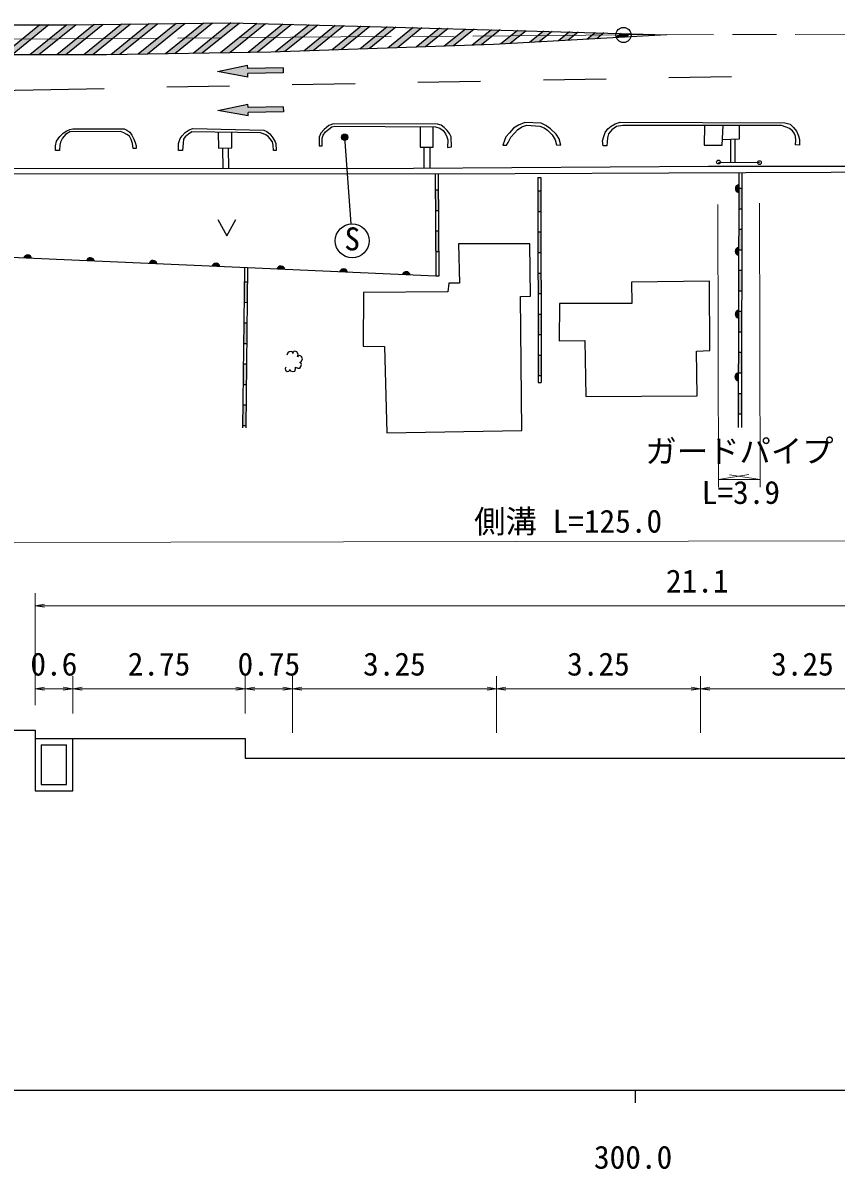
# Model space of a CAD drawing. Units: millimetres at full size, sheet at 1:1000, with parts at other scales. Extents: x -27979035 to 680000, y -218666483 to 380000.
# Drawn here: x 319241 to 384011, y 198715 to 289976 of the extents above; entities that cross this region are included whole.
import ezdxf
from ezdxf.enums import TextEntityAlignment as Align

# ---------------------------------------------------------------- set-up
doc = ezdxf.new("R2010")
doc.units = ezdxf.units.MM
doc.header["$LTSCALE"] = 1000
doc.linetypes.add('CHAIN', pattern=[18.5, 12, -1.5, 3.5, -1.5])
for name, color, linetype, lineweight in [('M-BGD', 7, 'Continuous', 25), ('M-BGD-EXST', 7, 'Continuous', 25), ('M-BMK', 2, 'CHAIN', 13), ('M-BMK-SRVR', 3, 'Continuous', 25), ('M-STR-HTXT', 7, 'Continuous', 13), ('M-STR-STRC', 7, 'Continuous', 25), ('M-TTL-BAND', 7, 'Continuous', 25)]:
    doc.layers.add(name, color=color, linetype=linetype, lineweight=lineweight)
doc.styles.add('ＭＳ ゴシック', font='')
doc.styles.get('ＭＳ ゴシック').set_extended_font_data('MS Gothic')

# ---------------------------------------------------------------- blocks, each defined once
blk = doc.blocks.new('open_arrow')
at = {"color": 0, "linetype": 'Continuous', "lineweight": -2}
blk.add_lwpolyline([(7.5, 1.25), (0, 0), (7.5, -1.25)], dxfattribs=at)

msp = doc.modelspace()

# ---------------------------------------------------------------- hatches: boundary and pattern name
at = {"layer": 'M-BGD'}
for points in [[(352340, 275026), (352331, 276659), (352081, 276657), (352090, 275025)], [(360503, 274935), (360501, 276568), (360251, 276568), (360253, 274935)], [(376251, 276478), (376252, 277104, 0.84072)], [(376498, 275152), (376501, 276785), (376251, 276786), (376248, 275153)], [(352360, 271760), (352350, 273393), (352100, 273392), (352110, 271759)], [(360507, 271669), (360505, 273302), (360255, 273302), (360257, 271669)], [(376492, 271886), (376495, 273519), (376245, 273520), (376242, 271887)], [(376241, 271478), (376242, 272104, 0.84072)], [(319311, 271248), (319936, 271221, 0.84072)], [(324306, 271031), (324932, 271003, 0.84072)], [(329302, 270813), (329927, 270786, 0.84072)], [(334297, 270596), (334922, 270569, 0.84072)], [(339475, 270368), (340100, 270340, 0.84072)], [(344470, 270144), (345095, 270116, 0.84072)], [(349465, 269920), (350090, 269892, 0.84072)], [(376486, 268621), (376489, 270254), (376239, 270254), (376236, 268621)], [(337108, 267699), (337127, 269332), (336877, 269335), (336858, 267702)], [(360511, 268403), (360509, 270036), (360259, 270036), (360261, 268403)], [(360515, 265138), (360513, 266771), (360263, 266770), (360265, 265137)], [(376231, 266478), (376233, 267104, 0.84072)], [(376479, 265355), (376482, 266988), (376232, 266988), (376229, 265355)], [(337069, 264434), (337089, 266067), (336839, 266070), (336819, 264437)], [(360519, 261872), (360517, 263505), (360267, 263504), (360269, 261871)], [(376473, 262089), (376476, 263722), (376226, 263722), (376223, 262089)], [(337031, 261168), (337050, 262801), (336800, 262804), (336781, 261171)], [(376222, 261478), (376223, 262104, 0.84072)], [(376467, 258823), (376470, 260456), (376220, 260456), (376217, 258824)], [(336992, 257903), (337011, 259535), (336762, 259538), (336742, 257905)]]:
    msp.add_hatch(color=256, dxfattribs=at).paths.add_polyline_path(points)
at = {"layer": 'M-BGD-EXST'}
msp.add_hatch(color=256, dxfattribs=at).paths.add_polyline_path([(344639, 280978, 0.41421), (344769, 280649, 0.41421), (345097, 280780, 1)])
at = {"layer": 'M-STR-STRC'}
for points in [[(321317, 289825), (320602, 289825), (317664, 287442), (318378, 287442)], [(323473, 289835), (322748, 289827), (319805, 287441), (320519, 287440)], [(325646, 289860), (324922, 289852), (321947, 287439), (322661, 287439)], [(327820, 289885), (327096, 289877), (324088, 287438), (324802, 287437)], [(329994, 289910), (329269, 289901), (326237, 287442), (326966, 287454)], [(332168, 289934), (331443, 289926), (328424, 287478), (329153, 287490)], [(334342, 289959), (333617, 289951), (330611, 287514), (331340, 287525)], [(336484, 289958), (335790, 289975), (332799, 287549), (333528, 287561)], [(338564, 289908), (337871, 289925), (334986, 287585), (335715, 287597)], [(340645, 289857), (339952, 289874), (337173, 287620), (337902, 287632)], [(342726, 289806), (342032, 289823), (339368, 287663), (340114, 287688)], [(344806, 289755), (344113, 289772), (341606, 287739), (342352, 287765)], [(346883, 289701), (346192, 289721), (343844, 287816), (344589, 287841)], [(348956, 289644), (348265, 289663), (346081, 287892), (346827, 287918)], [(351028, 289587), (350337, 289606), (348319, 287969), (349065, 287994)], [(353101, 289529), (352410, 289549), (350556, 288045), (351302, 288071)], [(355173, 289472), (354482, 289491), (352794, 288122), (353540, 288147)], [(357246, 289415), (356555, 289434), (355032, 288198), (355777, 288224)], [(359318, 289357), (358627, 289376), (357285, 288288), (358052, 288331)], [(361390, 289299), (361161, 289306), (360700, 289319), (359587, 288416), (360354, 288459)], [(363457, 289238), (362768, 289258), (361889, 288545), (362656, 288588)], [(365524, 289176), (364835, 289197), (364191, 288674), (364958, 288717)], [(367591, 289114), (366902, 289135), (366493, 288803), (367260, 288845)], [(337153, 285945), (339964, 285990), (339958, 286388), (337147, 286343), (337143, 286618), (334753, 286106), (337158, 285670)], [(337177, 282845), (339988, 282890), (339982, 283287), (337171, 283242), (337166, 283517), (334777, 283005), (337181, 282570)]]:
    msp.add_hatch(color=256, dxfattribs=at).paths.add_polyline_path(points)

# ---------------------------------------------------------------- linework, layer by layer
at = {"layer": 'M-BGD'}
for p, q in [((375608, 280686), (375588, 278885)), ((375958, 280700), (375938, 278880)), ((335129, 280008), (335154, 278373)), ((335598, 280018), (335623, 278374)), ((351168, 280078), (351167, 278391)), ((351651, 280087), (351650, 278395)), ((374648, 278898), (377905, 278853)), ((352073, 277972), (352122, 269800)), ((352323, 277973), (352372, 269802)), ((360250, 277680), (360270, 261354)), ((360250, 277680), (360500, 277680)), ((360500, 277680), (360520, 261354)), ((376254, 278071), (376215, 257763)), ((376504, 278072), (376465, 257762)), ((352331, 276659), (352081, 276657)), ((360501, 276568), (360251, 276568)), ((376501, 276785), (376251, 276786)), ((352340, 275026), (352090, 275025)), ((360503, 274935), (360253, 274935)), ((376498, 275152), (376248, 275153)), ((352350, 273393), (352100, 273392)), ((360505, 273302), (360255, 273302)), ((376495, 273519), (376245, 273520)), ((352360, 271760), (352110, 271759)), ((360507, 271669), (360257, 271669)), ((376492, 271886), (376242, 271887)), ((336891, 270475), (336740, 257742)), ((337141, 270472), (336990, 257739)), ((376489, 270254), (376239, 270254)), ((337127, 269332), (336877, 269335)), ((360509, 270036), (360259, 270036)), ((360511, 268403), (360261, 268403)), ((376486, 268621), (376236, 268621)), ((337108, 267699), (336858, 267702)), ((360513, 266771), (360263, 266770)), ((376482, 266988), (376232, 266988)), ((337089, 266067), (336839, 266070)), ((360515, 265138), (360265, 265137)), ((376479, 265355), (376229, 265355)), ((337069, 264434), (336819, 264437)), ((360517, 263505), (360267, 263504)), ((376476, 263722), (376226, 263722)), ((337050, 262801), (336800, 262804)), ((376473, 262089), (376223, 262089)), ((337031, 261168), (336781, 261171)), ((360519, 261872), (360269, 261871)), ((360270, 261354), (360520, 261354)), ((376470, 260456), (376220, 260456)), ((337011, 259535), (336762, 259538)), ((376467, 258823), (376217, 258824)), ((336992, 257903), (336742, 257905)), ((320707, 232494), (322707, 232494)), ((320707, 232494), (320707, 229325)), ((322707, 229325), (322707, 232494)), ((320707, 229325), (322707, 229325))]:
    msp.add_line(p, q, dxfattribs=at)
for points in [[(362094, 280255), (361947, 280744), (361709, 281112), (361264, 281553), (360892, 281815), (360526, 281982), (359224, 282038), (358710, 281838), (358324, 281603), (358006, 281237), (357712, 280906), (357591, 280611), (357461, 280241), (357770, 280231), (357882, 280452), (358114, 280885), (358388, 281200), (358636, 281461), (358994, 281690), (359377, 281822), (360404, 281752), (360766, 281633), (361026, 281450), (361401, 281056), (361644, 280659), (361747, 280269)], [(379933, 282016), (380349, 281915), (380607, 281660), (380862, 281359), (381011, 280995), (381087, 280683), (381102, 280239), (380781, 280257), (380792, 280612), (380779, 280948), (380684, 281191), (380542, 281386), (380297, 281561), (380031, 281679), (379653, 281798), (367016, 281807), (366533, 281728), (366152, 281467), (365886, 281150), (365811, 280826), (365760, 280193), (365460, 280177), (365413, 280577), (365516, 280923), (365618, 281253), (365836, 281533), (366090, 281747), (366411, 281935), (366812, 282061)], [(327299, 281542), (327507, 281447), (327747, 281275), (327910, 281038), (328079, 280724), (328190, 280468), (328263, 280180), (328259, 279973), (328016, 279974), (327979, 280379), (327876, 280706), (327727, 280946), (327517, 281101), (327282, 281223), (327008, 281328), (322971, 281295), (322635, 281084), (322406, 280790), (322246, 280474), (322190, 280252), (322167, 279825), (321829, 279817), (321846, 280187), (321929, 280570), (322180, 280932), (322442, 281201), (322736, 281379), (322978, 281492), (323226, 281533)], [(338435, 281442), (338676, 281337), (338902, 281158), (339151, 280839), (339330, 280501), (339390, 280377), (339411, 279818), (339205, 279816), (339173, 280232), (339123, 280499), (338941, 280748), (338787, 280932), (338584, 281062), (338391, 281140), (338160, 281215), (332709, 281292), (332440, 281118), (332165, 280903), (332045, 280711), (332009, 280412), (331951, 279826), (331641, 279829), (331647, 280387), (331755, 280767), (331927, 280988), (332163, 281261), (332496, 281472), (332770, 281560)], [(353375, 280098), (353348, 280910), (353219, 281167), (353022, 281418), (352798, 281660), (352546, 281844), (352255, 281927), (343974, 281949), (343612, 281815), (343227, 281496), (342971, 281202), (342848, 280882), (342833, 280191), (343082, 280194), (343076, 280799), (343167, 281050), (343345, 281297), (343595, 281528), (343838, 281707), (344079, 281751), (352108, 281714), (352450, 281584), (352705, 281411), (352894, 281138), (353007, 280902), (353078, 280657), (353066, 280058)], [(358994, 257536), (358863, 268187), (359677, 268208), (359630, 272375), (353939, 272398), (354007, 269265), (353154, 269257), (353081, 268557), (346357, 268505), (346331, 264244), (348031, 264216), (348240, 257337)], [(373937, 269405), (367728, 269325), (367732, 267640), (361971, 267648), (361965, 264662), (364002, 264687), (364082, 260237), (372953, 260281), (372895, 263839), (373961, 263898)]]:
    msp.add_lwpolyline(points, close=True, dxfattribs=at)
for points in [[(334790, 281262), (334816, 280001), (335892, 280024), (335887, 281247)], [(350886, 281719), (350877, 280073), (351906, 280091), (351924, 281715)], [(373532, 281802), (373497, 280254), (374949, 280252), (375026, 281801)], [(376301, 281800), (376288, 280713), (374969, 280661)], [(429341, 278716), (401252, 278537), (373860, 278544), (350349, 278386), (317302, 278359), (306250, 278319)], [(306242, 277972), (318321, 277977), (352323, 277973), (376813, 278074), (417659, 278231), (429742, 278308)], [(334770, 274331), (335485, 273036), (336201, 274331)], [(352372, 269802), (352122, 269800), (337141, 270472), (318280, 271293)], [(340174, 262578), (340126, 262451), (340169, 262338), (340301, 262230), (340431, 262247), (340491, 262329), (340504, 262389), (340563, 262282), (340751, 262214), (340888, 262244), (340961, 262424), (340944, 262572), (341139, 262492), (341306, 262486), (341384, 262608), (341425, 262789), (341372, 262915), (341311, 262949), (341394, 263000), (341501, 263230), (341436, 263405), (341278, 263507), (341166, 263467), (341112, 263397), (341164, 263590), (341055, 263783), (340857, 263840), (340779, 263770), (340745, 263642), (340703, 263800), (340615, 263824), (340444, 263786), (340352, 263705), (340272, 263534)], [(309593, 233657), (320207, 233657), (320207, 232994), (323207, 232994), (336957, 232994), (336957, 231441), (340707, 231441), (356957, 231441), (373207, 231441), (389457, 231441), (405707, 231441), (409457, 231441), (409457, 232924), (422707, 232924), (425707, 232924), (425707, 233776), (437415, 233776)], [(320207, 232994), (320207, 228825), (323207, 228825), (323207, 232994)]]:
    msp.add_lwpolyline(points, dxfattribs=at)
for centre in [(374648, 278898), (377905, 278853)]:
    msp.add_circle(centre, 150, dxfattribs=at)
for centre, start, end in [((376306, 276791), 99.77996, 259.99769), ((376296, 271791), 99.77996, 259.99769), ((319621, 271180), 7.40119, 167.61892), ((324617, 270962), 7.40119, 167.61892), ((329612, 270745), 7.40119, 167.61892), ((334607, 270528), 7.40119, 167.61892), ((339785, 270299), 7.32305, 167.54078), ((344780, 270075), 7.32305, 167.54078), ((349775, 269851), 7.32305, 167.54078), ((376287, 266791), 99.77996, 259.99769), ((376277, 261791), 99.77996, 259.99769)]:
    msp.add_arc(centre, 318, start, end, dxfattribs=at)
at = {"layer": 'M-BGD-EXST'}
msp.add_line((344868, 280879), (345372, 273970), dxfattribs=at)
for centre, radius in [((344868, 280879), 250), ((345470, 272624), 1350)]:
    msp.add_circle(centre, radius, dxfattribs=at)
at = {"layer": 'M-BMK'}
msp.add_lwpolyline([(566702, 289420), (466755, 289378), (367079, 289015), (267568, 288334), (167945, 288003), (68342, 287916)], dxfattribs=at)
at = {"layer": 'M-BMK-SRVR'}
msp.add_circle((367079, 289015), 600, dxfattribs=at)
at = {"layer": 'M-STR-HTXT'}
for p, q in [((377954, 253023), (377904, 275631)), ((374648, 253016), (374598, 275528)), ((374646, 253618), (377070, 254007)), ((377952, 253625), (375527, 254004)), ((374646, 253618), (377952, 253625)), ((306341, 248568), (429857, 248841)), ((320207, 235657), (320207, 244572)), ((425707, 243572), (320207, 243572)), ((320207, 235657), (320207, 237961)), ((323207, 234994), (323207, 237961)), ((336957, 234994), (336957, 237961)), ((340707, 233441), (340707, 237961)), ((356957, 233441), (356957, 237961)), ((373207, 233441), (373207, 237961)), ((320207, 236961), (323207, 236961)), ((323207, 236961), (336957, 236961)), ((336957, 236961), (340707, 236961)), ((340707, 236961), (356957, 236961)), ((356957, 236961), (373207, 236961)), ((373207, 236961), (389457, 236961))]:
    msp.add_line(p, q, dxfattribs=at)
at = {"layer": 'M-STR-STRC'}
for p, q in [((320602, 289825), (317664, 287442)), ((321317, 289825), (318378, 287442)), ((322748, 289827), (319805, 287441)), ((323473, 289835), (320519, 287440)), ((324922, 289852), (321947, 287439)), ((325646, 289860), (322661, 287439)), ((327096, 289877), (324088, 287438)), ((327820, 289885), (324802, 287437)), ((329269, 289901), (326237, 287442)), ((329994, 289910), (326966, 287454)), ((331443, 289926), (328424, 287478)), ((332168, 289934), (329153, 287490)), ((333617, 289951), (330611, 287514)), ((334342, 289959), (331340, 287525)), ((335790, 289975), (332799, 287549)), ((336484, 289958), (333528, 287561)), ((337871, 289925), (334986, 287585)), ((338564, 289908), (335715, 287597)), ((339952, 289874), (337173, 287620)), ((340645, 289857), (337902, 287632)), ((342032, 289823), (339368, 287663)), ((342726, 289806), (340114, 287688)), ((344113, 289772), (341606, 287739)), ((344806, 289755), (342352, 287765)), ((346192, 289721), (343844, 287816)), ((346883, 289701), (344589, 287841)), ((348265, 289663), (346081, 287892)), ((348956, 289644), (346827, 287918)), ((350337, 289606), (348319, 287969)), ((351028, 289587), (349065, 287994)), ((352410, 289549), (350556, 288045)), ((353101, 289529), (351302, 288071)), ((354482, 289491), (352794, 288122)), ((355173, 289472), (353540, 288147)), ((356555, 289434), (355032, 288198)), ((357246, 289415), (355777, 288224)), ((358627, 289376), (357285, 288288)), ((359318, 289357), (358052, 288331)), ((360700, 289319), (359587, 288416)), ((361390, 289299), (360354, 288459)), ((362768, 289258), (361889, 288545)), ((363457, 289238), (362656, 288588)), ((364835, 289197), (364191, 288674)), ((365524, 289176), (364958, 288717)), ((366902, 289135), (366493, 288803)), ((367591, 289114), (367260, 288845)), ((334753, 286106), (337143, 286618)), ((337147, 286343), (337143, 286618)), ((337158, 285670), (334753, 286106)), ((339958, 286388), (337147, 286343)), ((339964, 285990), (337153, 285945)), ((337158, 285670), (337153, 285945)), ((339958, 286388), (339964, 285990)), ((375694, 285693), (370694, 285599)), ((302776, 284328), (325702, 284757)), ((335701, 284944), (330701, 284851)), ((345699, 285132), (340700, 285038)), ((355697, 285319), (350698, 285225)), ((365695, 285506), (360696, 285412)), ((334777, 283005), (337166, 283517)), ((337181, 282570), (334777, 283005)), ((337171, 283242), (337166, 283517)), ((339982, 283287), (337171, 283242)), ((339982, 283287), (339988, 282890)), ((339988, 282890), (337177, 282845)), ((337181, 282570), (337177, 282845))]:
    msp.add_line(p, q, dxfattribs=at)
msp.add_lwpolyline([(300002, 289812), (322653, 289826), (335782, 289976), (345901, 289729), (361161, 289306), (370509, 289027), (356718, 288256), (338996, 287650), (325888, 287437), (317636, 287442), (300021, 287308)], dxfattribs=at)
at = {"layer": 'M-TTL-BAND'}
for p, q in [((40000, 205000), (579000, 205000)), ((368000, 205000), (368000, 204000))]:
    msp.add_line(p, q, dxfattribs=at)

# ---------------------------------------------------------------- block references
at = {"layer": 'M-STR-HTXT', "xscale": 100, "yscale": 100}
for p in [(320207, 243572), (320207, 236961), (323207, 236961), (336957, 236961), (340707, 236961), (356957, 236961), (373207, 236961)]:
    msp.add_blockref('open_arrow', p, dxfattribs=at)
at = {"layer": 'M-STR-HTXT', "xscale": 100, "yscale": 100, "rotation": 180}
for p in [(323207, 236961), (336957, 236961), (340707, 236961), (356957, 236961), (373207, 236961)]:
    msp.add_blockref('open_arrow', p, dxfattribs=at)

# ---------------------------------------------------------------- texts
at = {"layer": 'M-BGD-EXST', "style": 'ＭＳ ゴシック'}
msp.add_text('S', height=1833, rotation=358.508, dxfattribs=at).set_placement((344814, 271331), align=Align.BOTTOM_LEFT)
at = {"layer": 'M-STR-HTXT', "style": 'ＭＳ ゴシック'}
for s, p in [('ガードパイプ', (368818, 254398)), ('L=3.9', (373312, 251119)), ('側溝 L=125.0', (355184, 248810))]:
    msp.add_text(s, height=1833, rotation=0.127, dxfattribs=at).set_placement(p, align=Align.BOTTOM_LEFT)
for s, p in [('21.1', (372957, 244072)), ('0.6', (321707, 237461)), ('2.75', (330082, 237461)), ('0.75', (338832, 237461)), ('3.25', (348832, 237461)), ('3.25', (365082, 237461)), ('3.25', (381332, 237461))]:
    msp.add_text(s, height=1833, dxfattribs=at).set_placement(p, align=Align.BOTTOM_CENTER)
at = {"layer": 'M-TTL-BAND', "style": 'ＭＳ ゴシック'}
msp.add_text('300.0', height=1833, dxfattribs=at).set_placement((367844, 198195), align=Align.BOTTOM_CENTER)

doc.saveas('drawing.dxf')
